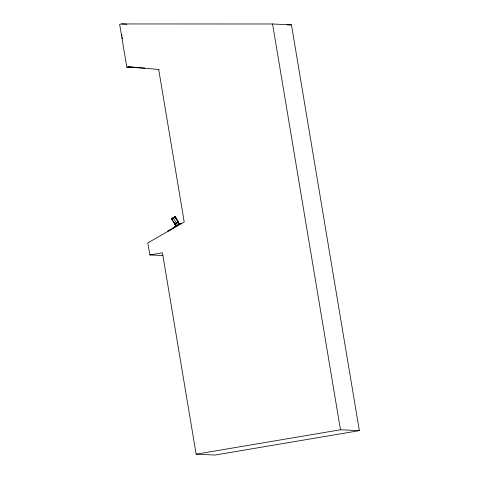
<?xml version="1.0" encoding="UTF-8"?>
<svg xmlns="http://www.w3.org/2000/svg" width="479" height="479" viewBox="0 0 479 479"><rect width="100%" height="100%" fill="white"/><g stroke="black" fill="none" stroke-linecap="round" stroke-linejoin="round"><path stroke-width="0.72" d="M179.894 224.052L181.313 223.034L174.128 227.154L176.302 226.112M173.356 228.118L174.823 227.076L167.626 231.195L169.225 230.429M174.829 224.154L171.536 218.729L174.907 216.807L175.781 218.017M171.536 218.729L175.35 216.676L178.428 222.094L176.733 223.13M174.607 224.148L178.428 222.094M176.326 223.112L174.865 224.01L176.08 225.825M169.758 230.177L170.961 229.489M175.35 216.676L173.224 217.694L177.697 225.519M173.632 217.711L171.787 218.592L172.817 220.394M158.699 69.479L184.229 222.058L147.819 242.901L149.831 254.948L162.441 252.816L196.139 454.182L215.029 455.05L359.364 430.639L291.46 24.86L272.569 23.986L121.678 23.95L119.636 24.297L126.821 67.228L144.969 68.066M126.821 67.228L128.863 66.88L133.683 67.102M127.198 67.246L129.24 66.898M196.139 454.182L340.473 429.771L359.364 430.639M286.975 24.86L291.46 24.86M121.678 23.95L126.761 24.184M149.831 254.948L162.908 255.552M128.863 66.88L159.076 69.497M175.134 216.67L178.206 222.088M176.122 218.622L176.805 219.825M177.487 221.029L179.535 224.645M174.907 216.807L175.931 218.61M176.955 220.418L179.35 224.633M173.841 222.202L176.23 226.417M171.751 218.735L174.488 223.555M272.569 23.986L340.473 429.771M121.702 34.422L121.953 35.889M122.199 37.356L122.444 38.829"/></g></svg>
